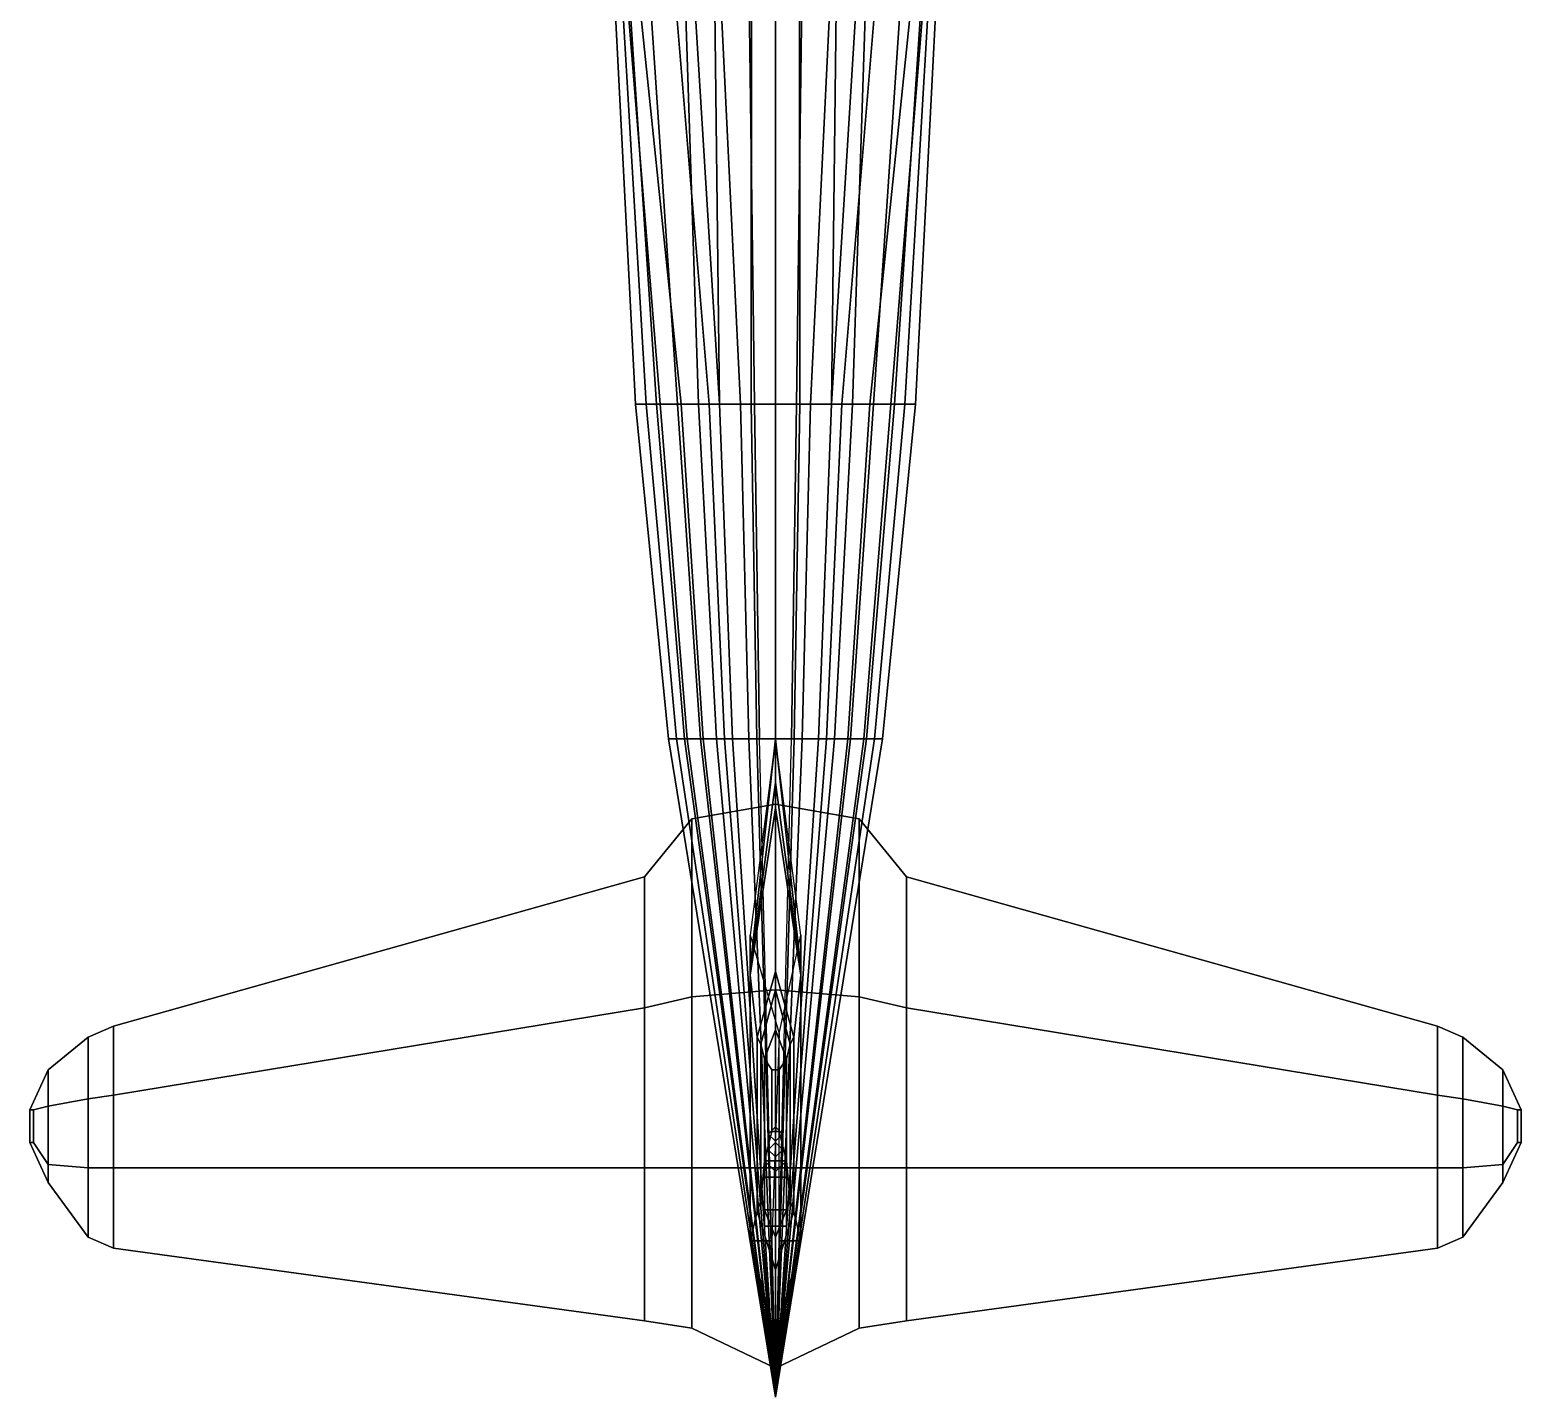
# Model space of a CAD drawing. Header units: millimetres. Extents: x -6.2 to 6.2, y -4.3 to 7.7.
# Drawn here: x -2.05 to 2.05, y -4.34 to -0.581 of the extents above; entities that cross this region are included whole.
import ezdxf

# ---------------------------------------------------------------- set-up
doc = ezdxf.new("R2010")
doc.units = ezdxf.units.MM
for name, color, linetype in [('h2', 7, 'Continuous'), ('wheels', 2, 'Continuous'), ('wing1', 5, 'Continuous'), ('wing2', 6, 'Continuous')]:
    doc.layers.add(name, color=color, linetype=linetype)

msp = doc.modelspace()

# ---------------------------------------------------------------- linework, layer by layer
for points in [[(0, -3.1516, 1.4802), (0, -3.1578, 1.4903), (0, 2.7098, 1.62), (0, 2.7096, 1.6098)], [(0, 2.7096, 1.6098), (0, 2.7098, 1.62), (0, -3.1578, 1.4903), (0, -3.1516, 1.4802)], [(-0.4336, -0.29, 0.3503), (-0.4525, -0.29, 0.0863), (-0.3845, -1.61, 0.2004), (-0.3556, -1.61, 0.335)], [(-0.4525, -0.29, 0.0863), (-0.4525, -0.29, -0.3379), (-0.3845, -1.61, 0.0274), (-0.3845, -1.61, 0.2004)], [(-0.4525, -0.29, -0.3379), (-0.4148, -0.29, -0.3945), (-0.3268, -1.61, -0.1553), (-0.3845, -1.61, 0.0274)], [(-0.4242, -0.29, 0.4162), (-0.4336, -0.29, 0.3503), (-0.3556, -1.61, 0.335), (-0.3172, -1.61, 0.4215)], [(-0.3959, -0.29, 0.5105), (-0.4242, -0.29, 0.4162), (-0.3172, -1.61, 0.4215), (-0.2595, -1.61, 0.508)], [(-0.4148, -0.29, -0.3945), (-0.3582, -0.29, -0.451), (-0.2691, -1.61, -0.2418), (-0.3268, -1.61, -0.1553)], [(-0.2922, -0.29, 0.7839), (-0.3959, -0.29, 0.5105), (-0.2595, -1.61, 0.508), (-0.1826, -1.61, 0.7483)], [(-0.3582, -0.29, -0.451), (-0.2545, -0.29, -0.4793), (-0.2115, -1.61, -0.2994), (-0.2691, -1.61, -0.2418)], [(-0.2357, -0.29, 0.897), (-0.2922, -0.29, 0.7839), (-0.1826, -1.61, 0.7483), (-0.1538, -1.61, 0.7867)], [(-0.2545, -0.29, -0.4793), (-0.1697, -0.29, -0.4982), (-0.1538, -1.61, -0.3379), (-0.2115, -1.61, -0.2994)], [(-0.1603, -0.29, 0.9347), (-0.2357, -0.29, 0.897), (-0.1538, -1.61, 0.7867), (-0.0961, -1.61, 0.8348)], [(-0.1697, -0.29, -0.4982), (-0.066, -0.29, -0.517), (-0.0673, -1.61, -0.3763), (-0.1538, -1.61, -0.3379)], [(-0.0754, -0.29, 0.9536), (-0.1603, -0.29, 0.9347), (-0.0961, -1.61, 0.8348), (-0.0577, -1.61, 0.854)], [(0, -0.29, 0.963), (-0.0754, -0.29, 0.9536), (-0.0577, -1.61, 0.854), (0, -1.61, 0.8636)], [(0, -1.61, -0.3763), (-0.0673, -1.61, -0.3763), (-0.066, -0.29, -0.517), (0, -0.29, -0.517)], [(-0.3845, -1.61, 0.0274), (-0.3268, -1.61, -0.1553), (-0.2504, -2.53, -0.0596), (-0.2946, -2.53, 0.0803)], [(-0.3845, -1.61, 0.2004), (-0.3845, -1.61, 0.0274), (-0.2946, -2.53, 0.0803), (-0.2946, -2.53, 0.2129)], [(-0.3556, -1.61, 0.335), (-0.3845, -1.61, 0.2004), (-0.2946, -2.53, 0.2129), (-0.2725, -2.53, 0.316)], [(-0.3172, -1.61, 0.4215), (-0.3556, -1.61, 0.335), (-0.2725, -2.53, 0.316), (-0.243, -2.53, 0.3823)], [(-0.3268, -1.61, -0.1553), (-0.2691, -1.61, -0.2418), (-0.2062, -2.53, -0.1258), (-0.2504, -2.53, -0.0596)], [(-0.2595, -1.61, 0.508), (-0.3172, -1.61, 0.4215), (-0.243, -2.53, 0.3823), (-0.1988, -2.53, 0.4485)], [(-0.2691, -1.61, -0.2418), (-0.2115, -1.61, -0.2994), (-0.162, -2.53, -0.17), (-0.2062, -2.53, -0.1258)], [(-0.1826, -1.61, 0.7483), (-0.2595, -1.61, 0.508), (-0.1988, -2.53, 0.4485), (-0.1399, -2.53, 0.6326)], [(-0.2115, -1.61, -0.2994), (-0.1538, -1.61, -0.3379), (-0.1178, -2.53, -0.1995), (-0.162, -2.53, -0.17)], [(-0.1538, -1.61, 0.7867), (-0.1826, -1.61, 0.7483), (-0.1399, -2.53, 0.6326), (-0.1178, -2.53, 0.6621)], [(-0.1538, -1.61, -0.3379), (-0.0673, -1.61, -0.3763), (-0.0515, -2.53, -0.2289), (-0.1178, -2.53, -0.1995)], [(-0.0961, -1.61, 0.8348), (-0.1538, -1.61, 0.7867), (-0.1178, -2.53, 0.6621), (-0.0736, -2.53, 0.6989)], [(-0.0577, -1.61, 0.854), (-0.0961, -1.61, 0.8348), (-0.0736, -2.53, 0.6989), (-0.0442, -2.53, 0.7136)], [(0, -2.53, -0.2289), (-0.0515, -2.53, -0.2289), (-0.0673, -1.61, -0.3763), (0, -1.61, -0.3763)], [(0, -1.61, 0.8636), (-0.0577, -1.61, 0.854), (-0.0442, -2.53, 0.7136), (0, -2.53, 0.721)], [(-0.2946, -2.53, 0.2129), (-0.2946, -2.53, 0.0803), (0, -4.34, 0.15)], [(-0.2946, -2.53, 0.0803), (-0.2504, -2.53, -0.0596), (0, -4.34, 0.15)], [(-0.2725, -2.53, 0.316), (-0.2946, -2.53, 0.2129), (0, -4.34, 0.15)], [(-0.243, -2.53, 0.3823), (-0.2725, -2.53, 0.316), (0, -4.34, 0.15)], [(-0.2504, -2.53, -0.0596), (-0.2062, -2.53, -0.1258), (0, -4.34, 0.15)], [(-0.1988, -2.53, 0.4485), (-0.243, -2.53, 0.3823), (0, -4.34, 0.15)], [(-0.2062, -2.53, -0.1258), (-0.162, -2.53, -0.17), (0, -4.34, 0.15)], [(-0.1399, -2.53, 0.6326), (-0.1988, -2.53, 0.4485), (0, -4.34, 0.15)], [(-0.162, -2.53, -0.17), (-0.1178, -2.53, -0.1995), (0, -4.34, 0.15)], [(-0.1178, -2.53, 0.6621), (-0.1399, -2.53, 0.6326), (0, -4.34, 0.15)], [(-0.1178, -2.53, -0.1995), (-0.0515, -2.53, -0.2289), (0, -4.34, 0.15)], [(-0.0736, -2.53, 0.6989), (-0.1178, -2.53, 0.6621), (0, -4.34, 0.15)], [(-0.0442, -2.53, 0.7136), (-0.0736, -2.53, 0.6989), (0, -4.34, 0.15)], [(0, -2.65, 0.73), (0, -2.53, 0.71), (-0.07, -3.16, 0.71), (-0.07, -3.17, 0.73)], [(0, -2.53, 0.71), (0, -2.53, 0.71), (-0.07, -3.07, 0.4), (-0.07, -3.16, 0.71)], [(0, -4.34, 0.15), (0, -4.34, 0.15), (-0.0515, -2.53, -0.2289), (0, -2.53, -0.2289)], [(0.07, -3.17, 0.73), (0.07, -3.16, 0.71), (0, -2.53, 0.71), (0, -2.65, 0.73)], [(0.07, -3.16, 0.71), (0.07, -3.07, 0.4), (0, -2.53, 0.71)], [(0, -2.72, 0.78), (0, -2.65, 0.73), (-0.07, -3.17, 0.73), (-0.07, -3.18, 0.78)], [(0.07, -3.18, 0.78), (0.07, -3.17, 0.73), (0, -2.65, 0.73), (0, -2.72, 0.78)], [(0, -3.17, 1.51), (0, -2.72, 0.78), (-0.07, -3.18, 0.78), (-0.05, -3.35, 1.51)], [(0.05, -3.35, 1.51), (0.07, -3.18, 0.78), (0, -2.72, 0.78), (0, -3.17, 1.51)], [(0.01, -3.34, 0.16), (-0.01, -3.91, 0.16), (-0.07, -3.91, 0.4), (-0.07, -3.07, 0.4)], [(-0.07, -3.07, 0.4), (-0.07, -3.91, 0.4), (-0.07, -3.91, 0.71), (-0.07, -3.16, 0.71)], [(0.07, -3.91, 0.4), (0.01, -3.91, 0.16), (0.01, -3.34, 0.16), (0.07, -3.07, 0.4)], [(0.07, -3.91, 0.71), (0.07, -3.91, 0.4), (0.07, -3.07, 0.4), (0.07, -3.16, 0.71)], [(-0.07, -3.16, 0.71), (-0.07, -3.91, 0.71), (-0.07, -3.91, 0.73), (-0.07, -3.17, 0.73)], [(-0.07, -3.17, 0.73), (-0.07, -3.91, 0.73), (-0.07, -3.91, 0.78), (-0.07, -3.18, 0.78)], [(-0.07, -3.18, 0.78), (-0.07, -3.91, 0.78), (-0.05, -3.83, 1.51), (-0.05, -3.35, 1.51)], [(0, -3.22, 1.58), (0, -3.17, 1.51), (-0.05, -3.35, 1.51), (-0.04, -3.37, 1.58)], [(0.04, -3.37, 1.58), (0.05, -3.35, 1.51), (0, -3.17, 1.51), (0, -3.22, 1.58)], [(0.05, -3.83, 1.51), (0.07, -3.91, 0.78), (0.07, -3.18, 0.78), (0.05, -3.35, 1.51)], [(0.07, -3.91, 0.73), (0.07, -3.91, 0.71), (0.07, -3.16, 0.71), (0.07, -3.17, 0.73)], [(0.07, -3.91, 0.78), (0.07, -3.91, 0.73), (0.07, -3.17, 0.73), (0.07, -3.18, 0.78)], [(0, -3.33, 1.64), (0, -3.22, 1.58), (-0.04, -3.37, 1.58), (-0.03, -3.41, 1.64)], [(0.03, -3.41, 1.64), (0.04, -3.37, 1.58), (0, -3.22, 1.58), (0, -3.33, 1.64)], [(-0.05, -3.35, 1.51), (-0.05, -3.83, 1.51), (-0.04, -3.8, 1.58), (-0.04, -3.37, 1.58)], [(0, -3.44, 1.66), (0, -3.33, 1.64), (-0.03, -3.41, 1.64), (-0.01, -3.44, 1.66)], [(0.01, -3.44, 1.66), (0.03, -3.41, 1.64), (0, -3.33, 1.64), (0, -3.44, 1.66)], [(0.04, -3.8, 1.58), (0.05, -3.83, 1.51), (0.05, -3.35, 1.51), (0.04, -3.37, 1.58)], [(-0.04, -3.37, 1.58), (-0.04, -3.8, 1.58), (-0.03, -3.69, 1.64), (-0.03, -3.41, 1.64)], [(0.03, -3.69, 1.64), (0.04, -3.8, 1.58), (0.04, -3.37, 1.58), (0.03, -3.41, 1.64)], [(-0.03, -3.41, 1.64), (-0.03, -3.69, 1.64), (-0.01, -3.61, 1.66), (-0.01, -3.44, 1.66)], [(-0.01, -3.44, 1.66), (-0.01, -3.61, 1.66), (0, -3.61, 1.66), (0, -3.44, 1.66)], [(0, -3.44, 1.66), (0, -3.61, 1.66), (0.01, -3.61, 1.66), (0.01, -3.44, 1.66)], [(0.01, -3.61, 1.66), (0.03, -3.69, 1.64), (0.03, -3.41, 1.64), (0.01, -3.44, 1.66)], [(0, -3.6403, -0.2335), (-0.02, -3.66, -0.23), (-0.02, -3.6166, 0.0162), (0, -3.5969, 0.0127)], [(0.02, -3.66, -0.23), (0, -3.6403, -0.2335), (0, -3.5969, 0.0127), (0.02, -3.6166, 0.0162)], [(-0.04, -3.63, -0.21), (-0.04, -3.7, -0.19), (-0.04, -3.7, -0.27), (-0.04, -3.64, -0.27)], [(-0.04, -3.64, -0.27), (-0.04, -3.7, -0.27), (-0.04, -3.7, -0.19), (-0.04, -3.63, -0.21)], [(-0.01, -3.61, 1.66), (-0.03, -3.69, 1.64), (0, -3.72, 1.64), (0, -3.61, 1.66)], [(-0.02, -3.66, -0.23), (0, -3.6797, -0.2265), (0, -3.6363, 0.0197), (-0.02, -3.6166, 0.0162)], [(0, -3.61, 1.66), (0, -3.72, 1.64), (0.03, -3.69, 1.64), (0.01, -3.61, 1.66)], [(0, -3.6797, -0.2265), (0.02, -3.66, -0.23), (0.02, -3.6166, 0.0162), (0, -3.6363, 0.0197)], [(0.04, -3.63, -0.21), (0.04, -3.7, -0.19), (0.04, -3.7, -0.27), (0.04, -3.64, -0.27)], [(0.04, -3.64, -0.27), (0.04, -3.7, -0.27), (0.04, -3.7, -0.19), (0.04, -3.63, -0.21)], [(-0.03, -3.69, 1.64), (-0.04, -3.8, 1.58), (0, -3.9, 1.58), (0, -3.72, 1.64)], [(-0.04, -3.7, -0.27), (-0.04, -3.79, -0.24), (-0.04, -3.79, -0.21), (-0.04, -3.7, -0.19)], [(-0.04, -3.7, -0.19), (-0.04, -3.79, -0.21), (-0.04, -3.79, -0.24), (-0.04, -3.7, -0.27)], [(0, -3.72, 1.64), (0, -3.9, 1.58), (0.04, -3.8, 1.58), (0.03, -3.69, 1.64)], [(0.04, -3.7, -0.19), (0.04, -3.79, -0.21), (0.04, -3.79, -0.24), (0.04, -3.7, -0.27)], [(0.04, -3.7, -0.27), (0.04, -3.79, -0.24), (0.04, -3.79, -0.21), (0.04, -3.7, -0.19)], [(-0.04, -3.8, 1.58), (-0.05, -3.83, 1.51), (0, -3.99, 1.51), (0, -3.9, 1.58)], [(0, -3.9, 1.58), (0, -3.99, 1.51), (0.05, -3.83, 1.51), (0.04, -3.8, 1.58)], [(-0.05, -3.83, 1.51), (-0.07, -3.91, 0.78), (0, -4.18, 0.78), (0, -3.99, 1.51)], [(0, -3.99, 1.51), (0, -4.18, 0.78), (0.07, -3.91, 0.78), (0.05, -3.83, 1.51)], [(-0.07, -3.91, 0.4), (-0.01, -3.91, 0.16), (0, -4.34, 0.15), (0, -4.28, 0.4)], [(-0.07, -3.91, 0.71), (-0.07, -3.91, 0.4), (0, -4.28, 0.4), (0, -4.21, 0.71)], [(-0.07, -3.91, 0.73), (-0.07, -3.91, 0.71), (0, -4.21, 0.71), (0, -4.2, 0.73)], [(-0.07, -3.91, 0.78), (-0.07, -3.91, 0.73), (0, -4.2, 0.73), (0, -4.18, 0.78)], [(0, -4.28, 0.4), (0, -4.34, 0.15), (0.01, -3.91, 0.16), (0.07, -3.91, 0.4)], [(0, -4.21, 0.71), (0, -4.28, 0.4), (0.07, -3.91, 0.4), (0.07, -3.91, 0.71)], [(0, -4.2, 0.73), (0, -4.21, 0.71), (0.07, -3.91, 0.71), (0.07, -3.91, 0.73)], [(0, -4.18, 0.78), (0, -4.2, 0.73), (0.07, -3.91, 0.73), (0.07, -3.91, 0.78)]]:
    msp.add_3dface(points)
at = {"layer": 'h2'}
for points in [[(0, -1.61, -0.3763), (0.0673, -1.61, -0.3763), (0.066, -0.29, -0.517), (0, -0.29, -0.517)], [(0, -0.29, 0.963), (0.0754, -0.29, 0.9536), (0.0577, -1.61, 0.854), (0, -1.61, 0.8636)], [(0.0754, -0.29, 0.9536), (0.1603, -0.29, 0.9347), (0.0961, -1.61, 0.8348), (0.0577, -1.61, 0.854)], [(0.1697, -0.29, -0.4982), (0.066, -0.29, -0.517), (0.0673, -1.61, -0.3763), (0.1538, -1.61, -0.3379)], [(0.1603, -0.29, 0.9347), (0.2357, -0.29, 0.897), (0.1538, -1.61, 0.7867), (0.0961, -1.61, 0.8348)], [(0.2545, -0.29, -0.4793), (0.1697, -0.29, -0.4982), (0.1538, -1.61, -0.3379), (0.2115, -1.61, -0.2994)], [(0.2357, -0.29, 0.897), (0.2922, -0.29, 0.7839), (0.1826, -1.61, 0.7483), (0.1538, -1.61, 0.7867)], [(0.2922, -0.29, 0.7839), (0.3959, -0.29, 0.5105), (0.2595, -1.61, 0.508), (0.1826, -1.61, 0.7483)], [(0.3582, -0.29, -0.451), (0.2545, -0.29, -0.4793), (0.2115, -1.61, -0.2994), (0.2691, -1.61, -0.2418)], [(0.3959, -0.29, 0.5105), (0.4242, -0.29, 0.4162), (0.3172, -1.61, 0.4215), (0.2595, -1.61, 0.508)], [(0.4148, -0.29, -0.3945), (0.3582, -0.29, -0.451), (0.2691, -1.61, -0.2418), (0.3268, -1.61, -0.1553)], [(0.4242, -0.29, 0.4162), (0.4336, -0.29, 0.3503), (0.3556, -1.61, 0.335), (0.3172, -1.61, 0.4215)], [(0.4525, -0.29, -0.3379), (0.4148, -0.29, -0.3945), (0.3268, -1.61, -0.1553), (0.3845, -1.61, 0.0274)], [(0.4336, -0.29, 0.3503), (0.4525, -0.29, 0.0863), (0.3845, -1.61, 0.2004), (0.3556, -1.61, 0.335)], [(0.4525, -0.29, 0.0863), (0.4525, -0.29, -0.3379), (0.3845, -1.61, 0.0274), (0.3845, -1.61, 0.2004)], [(0, -2.53, -0.2289), (0.0515, -2.53, -0.2289), (0.0673, -1.61, -0.3763), (0, -1.61, -0.3763)], [(0, -1.61, 0.8636), (0.0577, -1.61, 0.854), (0.0442, -2.53, 0.7136), (0, -2.53, 0.721)], [(0.0577, -1.61, 0.854), (0.0961, -1.61, 0.8348), (0.0736, -2.53, 0.6989), (0.0442, -2.53, 0.7136)], [(0.1538, -1.61, -0.3379), (0.0673, -1.61, -0.3763), (0.0515, -2.53, -0.2289), (0.1178, -2.53, -0.1995)], [(0.0961, -1.61, 0.8348), (0.1538, -1.61, 0.7867), (0.1178, -2.53, 0.6621), (0.0736, -2.53, 0.6989)], [(0.2115, -1.61, -0.2994), (0.1538, -1.61, -0.3379), (0.1178, -2.53, -0.1995), (0.162, -2.53, -0.17)], [(0.1538, -1.61, 0.7867), (0.1826, -1.61, 0.7483), (0.1399, -2.53, 0.6326), (0.1178, -2.53, 0.6621)], [(0.1826, -1.61, 0.7483), (0.2595, -1.61, 0.508), (0.1988, -2.53, 0.4485), (0.1399, -2.53, 0.6326)], [(0.2691, -1.61, -0.2418), (0.2115, -1.61, -0.2994), (0.162, -2.53, -0.17), (0.2062, -2.53, -0.1258)], [(0.2595, -1.61, 0.508), (0.3172, -1.61, 0.4215), (0.243, -2.53, 0.3823), (0.1988, -2.53, 0.4485)], [(0.3268, -1.61, -0.1553), (0.2691, -1.61, -0.2418), (0.2062, -2.53, -0.1258), (0.2504, -2.53, -0.0596)], [(0.3172, -1.61, 0.4215), (0.3556, -1.61, 0.335), (0.2725, -2.53, 0.316), (0.243, -2.53, 0.3823)], [(0.3845, -1.61, 0.0274), (0.3268, -1.61, -0.1553), (0.2504, -2.53, -0.0596), (0.2946, -2.53, 0.0803)], [(0.3556, -1.61, 0.335), (0.3845, -1.61, 0.2004), (0.2946, -2.53, 0.2129), (0.2725, -2.53, 0.316)], [(0.3845, -1.61, 0.2004), (0.3845, -1.61, 0.0274), (0.2946, -2.53, 0.0803), (0.2946, -2.53, 0.2129)], [(0.0442, -2.53, 0.7136), (0.0736, -2.53, 0.6989), (0, -4.34, 0.15)], [(0.0736, -2.53, 0.6989), (0.1178, -2.53, 0.6621), (0, -4.34, 0.15)], [(0.1178, -2.53, 0.6621), (0.1399, -2.53, 0.6326), (0, -4.34, 0.15)], [(0.1399, -2.53, 0.6326), (0.1988, -2.53, 0.4485), (0, -4.34, 0.15)], [(0.1988, -2.53, 0.4485), (0.243, -2.53, 0.3823), (0, -4.34, 0.15)], [(0, -4.34, 0.15), (0, -4.34, 0.15), (0.0515, -2.53, -0.2289), (0, -2.53, -0.2289)], [(0.1178, -2.53, -0.1995), (0.0515, -2.53, -0.2289), (0, -4.34, 0.15)], [(0.162, -2.53, -0.17), (0.1178, -2.53, -0.1995), (0, -4.34, 0.15)], [(0.2062, -2.53, -0.1258), (0.162, -2.53, -0.17), (0, -4.34, 0.15)], [(0.2504, -2.53, -0.0596), (0.2062, -2.53, -0.1258), (0, -4.34, 0.15)], [(0.2946, -2.53, 0.0803), (0.2504, -2.53, -0.0596), (0, -4.34, 0.15)], [(0.2946, -2.53, 0.2129), (0.2946, -2.53, 0.0803), (0, -4.34, 0.15)], [(0.243, -2.53, 0.3823), (0.2725, -2.53, 0.316), (0, -4.34, 0.15)], [(0.2725, -2.53, 0.316), (0.2946, -2.53, 0.2129), (0, -4.34, 0.15)]]:
    msp.add_3dface(points, dxfattribs=at)
at = {"layer": 'wheels'}
for points in [[(0.03, -3.735, -0.1521), (0.03, -3.69, -0.23), (-0.03, -3.69, -0.23), (-0.03, -3.735, -0.1521)], [(0.03, -3.69, -0.23), (0.03, -3.735, -0.3079), (-0.03, -3.735, -0.3079), (-0.03, -3.69, -0.23)], [(-0.03, -3.825, -0.3079), (-0.03, -3.735, -0.1521), (-0.03, -3.69, -0.23), (-0.03, -3.735, -0.3079)], [(0.03, -3.87, -0.23), (0.03, -3.69, -0.23), (0.03, -3.735, -0.1521), (0.03, -3.825, -0.1521)], [(0.03, -3.825, -0.3079), (0.03, -3.735, -0.3079), (0.03, -3.69, -0.23), (0.03, -3.87, -0.23)], [(0.03, -3.825, -0.1521), (0.03, -3.735, -0.1521), (-0.03, -3.735, -0.1521), (-0.03, -3.825, -0.1521)], [(0.03, -3.735, -0.3079), (0.03, -3.825, -0.3079), (-0.03, -3.825, -0.3079), (-0.03, -3.735, -0.3079)], [(-0.03, -3.87, -0.23), (-0.03, -3.825, -0.1521), (-0.03, -3.735, -0.1521), (-0.03, -3.825, -0.3079)], [(0.03, -3.87, -0.23), (0.03, -3.825, -0.1521), (-0.03, -3.825, -0.1521), (-0.03, -3.87, -0.23)], [(0.03, -3.825, -0.3079), (0.03, -3.87, -0.23), (-0.03, -3.87, -0.23), (-0.03, -3.825, -0.3079)]]:
    msp.add_3dface(points, dxfattribs=at)
at = {"layer": 'wing1'}
for points in [[(-0.23, -3.24, 0.2), (0, -3.22, 0.2), (0, -2.71, 0.13), (-0.23, -2.75, 0.13)], [(-0.23, -2.75, 0.13), (0, -2.71, 0.13), (0, -3.22, 0.06), (-0.23, -3.24, 0.06)], [(-0.36, -3.27, 0.2), (-0.23, -3.24, 0.2), (-0.23, -2.75, 0.13), (-0.36, -2.91, 0.13)], [(-0.36, -2.91, 0.13), (-0.23, -2.75, 0.13), (-0.23, -3.24, 0.06), (-0.36, -3.27, 0.06)], [(-1.82, -3.51, 0.17), (-0.36, -3.27, 0.2), (-0.36, -2.91, 0.13), (-1.82, -3.32, 0.13)], [(-1.82, -3.32, 0.13), (-0.36, -2.91, 0.13), (-0.36, -3.27, 0.06), (-1.82, -3.51, 0.11)], [(0, -3.71, 0.2), (0, -3.22, 0.2), (-0.23, -3.24, 0.2), (-0.23, -3.71, 0.2)], [(-0.23, -3.24, 0.06), (0, -3.22, 0.06), (0, -3.71, 0.06), (-0.23, -3.71, 0.06)], [(-0.36, -3.71, 0.2), (-0.36, -3.27, 0.2), (-1.82, -3.51, 0.17), (-1.82, -3.71, 0.17)], [(-1.82, -3.51, 0.11), (-0.36, -3.27, 0.06), (-0.36, -3.71, 0.06), (-1.82, -3.71, 0.11)], [(-0.23, -3.71, 0.2), (-0.23, -3.24, 0.2), (-0.36, -3.27, 0.2), (-0.36, -3.71, 0.2)], [(-0.36, -3.27, 0.06), (-0.23, -3.24, 0.06), (-0.23, -3.71, 0.06), (-0.36, -3.71, 0.06)], [(-1.89, -3.52, 0.17), (-1.82, -3.51, 0.17), (-1.82, -3.32, 0.13), (-1.89, -3.35, 0.13)], [(-1.89, -3.35, 0.13), (-1.82, -3.32, 0.13), (-1.82, -3.51, 0.11), (-1.89, -3.52, 0.11)], [(-2, -3.54, 0.16), (-1.89, -3.52, 0.17), (-1.89, -3.35, 0.13), (-2, -3.44, 0.13)], [(-2, -3.44, 0.13), (-1.89, -3.35, 0.13), (-1.89, -3.52, 0.11), (-2, -3.54, 0.11)], [(-2.04, -3.55, 0.15), (-2, -3.54, 0.16), (-2, -3.44, 0.13), (-2.05, -3.55, 0.13)], [(-2.05, -3.55, 0.13), (-2, -3.44, 0.13), (-2, -3.54, 0.11), (-2.04, -3.55, 0.12)], [(-1.89, -3.71, 0.17), (-1.89, -3.52, 0.17), (-2, -3.54, 0.16), (-2, -3.7, 0.16)], [(-2, -3.54, 0.11), (-1.89, -3.52, 0.11), (-1.89, -3.71, 0.11), (-2, -3.7, 0.11)], [(-1.82, -3.71, 0.17), (-1.82, -3.51, 0.17), (-1.89, -3.52, 0.17), (-1.89, -3.71, 0.17)], [(-1.89, -3.52, 0.11), (-1.82, -3.51, 0.11), (-1.82, -3.71, 0.11), (-1.89, -3.71, 0.11)], [(-2.04, -3.64, 0.15), (-2.04, -3.55, 0.15), (-2.05, -3.55, 0.13), (-2.05, -3.64, 0.13)], [(-2.05, -3.64, 0.13), (-2.05, -3.55, 0.13), (-2.04, -3.55, 0.12), (-2.04, -3.64, 0.12)], [(-2, -3.7, 0.16), (-2, -3.54, 0.16), (-2.04, -3.55, 0.15), (-2.04, -3.64, 0.15)], [(-2.04, -3.55, 0.12), (-2, -3.54, 0.11), (-2, -3.7, 0.11), (-2.04, -3.64, 0.12)], [(-2.05, -3.64, 0.13), (-2, -3.75, 0.13), (-2, -3.7, 0.16), (-2.04, -3.64, 0.15)], [(-2.04, -3.64, 0.12), (-2, -3.7, 0.11), (-2, -3.75, 0.13), (-2.05, -3.64, 0.13)], [(-2, -3.75, 0.13), (-1.89, -3.9, 0.13), (-1.89, -3.71, 0.17), (-2, -3.7, 0.16)], [(-2, -3.7, 0.11), (-1.89, -3.71, 0.11), (-1.89, -3.9, 0.13), (-2, -3.75, 0.13)], [(-1.89, -3.9, 0.13), (-1.82, -3.93, 0.13), (-1.82, -3.71, 0.17), (-1.89, -3.71, 0.17)], [(-1.89, -3.71, 0.11), (-1.82, -3.71, 0.11), (-1.82, -3.93, 0.13), (-1.89, -3.9, 0.13)], [(-1.82, -3.93, 0.13), (-0.36, -4.13, 0.13), (-0.36, -3.71, 0.2), (-1.82, -3.71, 0.17)], [(-1.82, -3.71, 0.11), (-0.36, -3.71, 0.06), (-0.36, -4.13, 0.13), (-1.82, -3.93, 0.13)], [(-0.36, -4.13, 0.13), (-0.23, -4.15, 0.13), (-0.23, -3.71, 0.2), (-0.36, -3.71, 0.2)], [(-0.36, -3.71, 0.06), (-0.23, -3.71, 0.06), (-0.23, -4.15, 0.13), (-0.36, -4.13, 0.13)], [(-0.23, -4.15, 0.13), (0, -4.26, 0.13), (0, -3.71, 0.2), (-0.23, -3.71, 0.2)], [(-0.23, -3.71, 0.06), (0, -3.71, 0.06), (0, -4.26, 0.13), (-0.23, -4.15, 0.13)]]:
    msp.add_3dface(points, dxfattribs=at)
at = {"layer": 'wing2'}
for points in [[(0.23, -2.75, 0.13), (0, -2.71, 0.13), (0, -3.22, 0.06), (0.23, -3.24, 0.06)], [(0.23, -3.24, 0.2), (0, -3.22, 0.2), (0, -2.71, 0.13), (0.23, -2.75, 0.13)], [(0.36, -2.91, 0.13), (0.23, -2.75, 0.13), (0.23, -3.24, 0.06), (0.36, -3.27, 0.06)], [(0.36, -3.27, 0.2), (0.23, -3.24, 0.2), (0.23, -2.75, 0.13), (0.36, -2.91, 0.13)], [(1.82, -3.51, 0.17), (0.36, -3.27, 0.2), (0.36, -2.91, 0.13), (1.82, -3.32, 0.13)], [(1.82, -3.32, 0.13), (0.36, -2.91, 0.13), (0.36, -3.27, 0.06), (1.82, -3.51, 0.11)], [(0, -3.71, 0.2), (0, -3.22, 0.2), (0.23, -3.24, 0.2), (0.23, -3.71, 0.2)], [(0.23, -3.24, 0.06), (0, -3.22, 0.06), (0, -3.71, 0.06), (0.23, -3.71, 0.06)], [(0.23, -3.71, 0.2), (0.23, -3.24, 0.2), (0.36, -3.27, 0.2), (0.36, -3.71, 0.2)], [(0.36, -3.27, 0.06), (0.23, -3.24, 0.06), (0.23, -3.71, 0.06), (0.36, -3.71, 0.06)], [(0.36, -3.71, 0.2), (0.36, -3.27, 0.2), (1.82, -3.51, 0.17), (1.82, -3.71, 0.17)], [(1.82, -3.51, 0.11), (0.36, -3.27, 0.06), (0.36, -3.71, 0.06), (1.82, -3.71, 0.11)], [(1.89, -3.52, 0.17), (1.82, -3.51, 0.17), (1.82, -3.32, 0.13), (1.89, -3.35, 0.13)], [(1.89, -3.35, 0.13), (1.82, -3.32, 0.13), (1.82, -3.51, 0.11), (1.89, -3.52, 0.11)], [(2, -3.54, 0.16), (1.89, -3.52, 0.17), (1.89, -3.35, 0.13), (2, -3.44, 0.13)], [(2, -3.44, 0.13), (1.89, -3.35, 0.13), (1.89, -3.52, 0.11), (2, -3.54, 0.11)], [(2.04, -3.55, 0.15), (2, -3.54, 0.16), (2, -3.44, 0.13), (2.05, -3.55, 0.13)], [(2.05, -3.55, 0.13), (2, -3.44, 0.13), (2, -3.54, 0.11), (2.04, -3.55, 0.12)], [(1.82, -3.71, 0.17), (1.82, -3.51, 0.17), (1.89, -3.52, 0.17), (1.89, -3.71, 0.17)], [(1.89, -3.52, 0.11), (1.82, -3.51, 0.11), (1.82, -3.71, 0.11), (1.89, -3.71, 0.11)], [(1.89, -3.71, 0.17), (1.89, -3.52, 0.17), (2, -3.54, 0.16), (2, -3.7, 0.16)], [(2, -3.54, 0.11), (1.89, -3.52, 0.11), (1.89, -3.71, 0.11), (2, -3.7, 0.11)], [(2, -3.7, 0.16), (2, -3.54, 0.16), (2.04, -3.55, 0.15), (2.04, -3.64, 0.15)], [(2.04, -3.55, 0.12), (2, -3.54, 0.11), (2, -3.7, 0.11), (2.04, -3.64, 0.12)], [(2.04, -3.64, 0.15), (2.04, -3.55, 0.15), (2.05, -3.55, 0.13), (2.05, -3.64, 0.13)], [(2.05, -3.64, 0.13), (2.05, -3.55, 0.13), (2.04, -3.55, 0.12), (2.04, -3.64, 0.12)], [(2.04, -3.64, 0.12), (2, -3.7, 0.11), (2, -3.75, 0.13), (2.05, -3.64, 0.13)], [(2.05, -3.64, 0.13), (2, -3.75, 0.13), (2, -3.7, 0.16), (2.04, -3.64, 0.15)], [(0.23, -3.71, 0.06), (0, -3.71, 0.06), (0, -4.26, 0.13), (0.23, -4.15, 0.13)], [(0.23, -4.15, 0.13), (0, -4.26, 0.13), (0, -3.71, 0.2), (0.23, -3.71, 0.2)], [(0.36, -3.71, 0.06), (0.23, -3.71, 0.06), (0.23, -4.15, 0.13), (0.36, -4.13, 0.13)], [(0.36, -4.13, 0.13), (0.23, -4.15, 0.13), (0.23, -3.71, 0.2), (0.36, -3.71, 0.2)], [(1.82, -3.71, 0.11), (0.36, -3.71, 0.06), (0.36, -4.13, 0.13), (1.82, -3.93, 0.13)], [(1.82, -3.93, 0.13), (0.36, -4.13, 0.13), (0.36, -3.71, 0.2), (1.82, -3.71, 0.17)], [(1.89, -3.71, 0.11), (1.82, -3.71, 0.11), (1.82, -3.93, 0.13), (1.89, -3.9, 0.13)], [(1.89, -3.9, 0.13), (1.82, -3.93, 0.13), (1.82, -3.71, 0.17), (1.89, -3.71, 0.17)], [(2, -3.7, 0.11), (1.89, -3.71, 0.11), (1.89, -3.9, 0.13), (2, -3.75, 0.13)], [(2, -3.75, 0.13), (1.89, -3.9, 0.13), (1.89, -3.71, 0.17), (2, -3.7, 0.16)]]:
    msp.add_3dface(points, dxfattribs=at)

doc.saveas('drawing.dxf')
